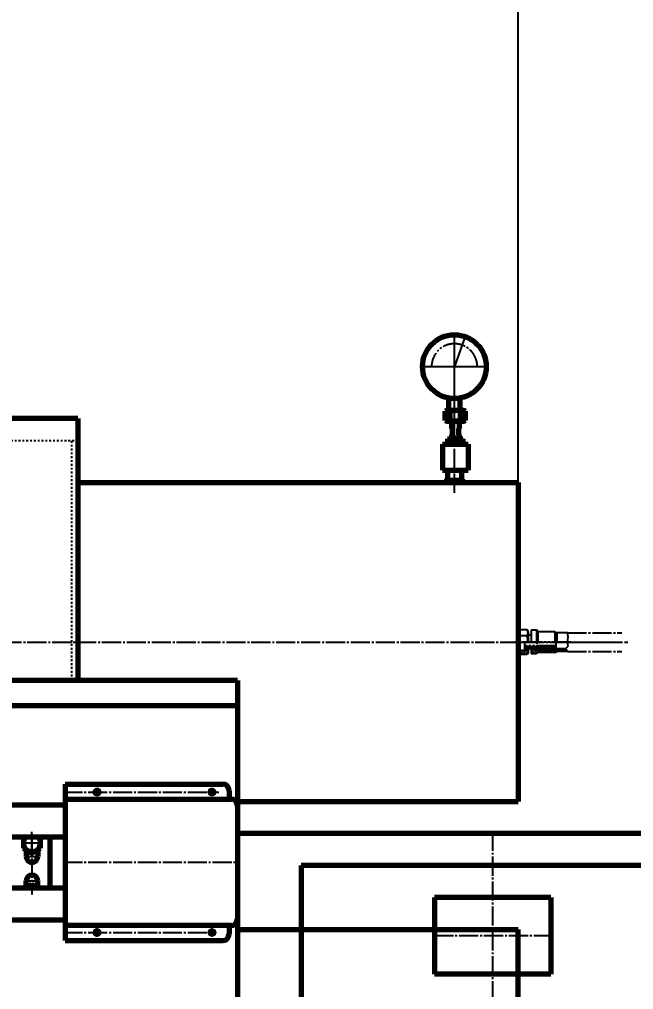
# Model space of a CAD drawing. Header units: millimetres. Extents: x -14850 to 14850, y -10500 to 10500.
# Drawn here: x -124 to 838, y 2532 to 4052 of the extents above; entities that cross this region are included whole.
import ezdxf

# ---------------------------------------------------------------- set-up
doc = ezdxf.new("R2010")
doc.units = ezdxf.units.MM
for name, pattern in [('EB_DASH', [6, 3, -3]), ('EB_DASHDOT', [39, 30, -3, 3, -3]), ('EB_DASHDOTDOT', [45, 30, -3, 3, -3, 3, -3])]:
    doc.linetypes.add(name, pattern=pattern)
for name, color, linetype, lineweight in [('CAXA0', 7, 'Continuous', 70), ('CAXA1', 1, 'EB_DASHDOT', 25), ('CAXA2', 6, 'EB_DASH', 25), ('CAXA3', 7, 'Continuous', 25), ('CAXA4', 3, 'Continuous', 25), ('CAXA5', 4, 'Continuous', 25)]:
    doc.layers.add(name, color=color, linetype=linetype, lineweight=lineweight)
doc.styles.add('标准', font='', dxfattribs={"width": 0.667})
doc.styles.get('标准').set_extended_font_data('NSimSun')
doc.dimstyles.new('标准', dxfattribs={"dimscale": 50, "dimtxt": 3.5, "dimasz": 3, "dimexe": 2, "dimexo": 0, "dimtad": 1, "dimdec": 1, "dimzin": 12, "dimdsep": 46, "dimtxsty": '标准', "dimcen": 0, "dimdle": 4, "dimaunit": 1, "dimazin": 2, "dimtfac": 1, "dimtdec": 3, "dimtmove": 0, "dimatfit": 3, "dimfxl": 0, "dimtolj": 1, "dimtzin": 0, "dimarcsym": 0})

# ---------------------------------------------------------------- blocks, each defined once
blk = doc.blocks.new('CAXBLOCK795')
at = {"layer": 'CAXA0', "color": 0, "linetype": 'Continuous', "lineweight": 25}
for p, q in [((684, 3058), (677.7, 3064.3)), ((679.8, 3058), (677.7, 3060.1)), ((687.2, 3059.1), (681, 3065.3)), ((685.4, 3065.1), (685.2, 3065.3)), ((690.1, 3060.4), (687.7, 3062.8)), ((694.3, 3060.4), (691.9, 3062.8)), ((698.6, 3060.4), (695.3, 3063.7)), ((702.8, 3060.4), (699.5, 3063.7)), ((707, 3060.4), (704.3, 3063.2)), ((711.3, 3060.4), (708, 3063.7)), ((715.3, 3060.7), (712.3, 3063.7)), ((718.1, 3062), (716.5, 3063.7)), ((722.4, 3062), (720.8, 3063.7)), ((726.6, 3062), (725, 3063.7)), ((730.9, 3062), (729.2, 3063.7)), ((734.1, 3063.1), (733.5, 3063.7))]:
    blk.add_line(p, q, dxfattribs=at)
blk = doc.blocks.new('CAXBLOCK796')
at = {"layer": 'CAXA0', "color": 0, "linetype": 'Continuous', "lineweight": 25}
for p, q in [((686.6, 3065.3), (686.1, 3065.8)), ((688, 3065.3), (687.5, 3065.8)), ((689.4, 3065.3), (688.9, 3065.8)), ((690.9, 3065.3), (690.3, 3065.8)), ((692.3, 3065.3), (691.7, 3065.8)), ((693.7, 3065.3), (693, 3066)), ((695.1, 3065.3), (693.8, 3066.6)), ((696.5, 3065.3), (696, 3065.8)), ((697.9, 3065.3), (697.4, 3065.8)), ((699.3, 3065.3), (698.8, 3065.8)), ((700.8, 3065.3), (699.8, 3066.2)), ((702.2, 3065.3), (701.6, 3065.8)), ((703.6, 3065.3), (703, 3065.8)), ((705, 3065.3), (704.5, 3065.8)), ((706.4, 3065.3), (705.7, 3066)), ((707.8, 3065.3), (706.5, 3066.6)), ((709.2, 3065.3), (708.7, 3065.8)), ((710.7, 3065.3), (710.1, 3065.9)), ((712.1, 3065.3), (711.5, 3065.9)), ((713.5, 3065.3), (712.9, 3065.9)), ((714.9, 3065.3), (714.3, 3065.9)), ((716.3, 3065.3), (715.7, 3065.9)), ((717.7, 3065.3), (717.1, 3065.9)), ((719.1, 3065.3), (718.5, 3065.9)), ((720.6, 3065.3), (720, 3065.9)), ((722, 3065.3), (721.4, 3065.9)), ((723.4, 3065.3), (722.8, 3065.9)), ((724.8, 3065.3), (724.2, 3065.9)), ((726.2, 3065.3), (725.6, 3065.9)), ((727.6, 3065.3), (727, 3065.9)), ((729, 3065.3), (728.4, 3065.9)), ((730.5, 3065.3), (729.8, 3065.9)), ((731.9, 3065.3), (731.2, 3065.9))]:
    blk.add_line(p, q, dxfattribs=at)
blk = doc.blocks.new('CAXBLOCK797')
at = {"layer": 'CAXA0', "color": 0, "linetype": 'Continuous', "lineweight": 25}
for p, q in [((685.4, 3065.5), (685.7, 3065.8)), ((686.6, 3065.3), (687.1, 3065.8)), ((688, 3065.3), (688.5, 3065.8)), ((689.4, 3065.3), (690, 3065.8)), ((690.8, 3065.3), (691.4, 3065.8)), ((692.2, 3065.3), (692.8, 3065.8)), ((693.7, 3065.3), (694.6, 3066.3)), ((695.1, 3065.3), (695.6, 3065.8)), ((696.5, 3065.3), (697, 3065.8)), ((697.9, 3065.3), (698.4, 3065.8)), ((699.3, 3065.3), (700.6, 3066.5)), ((700.7, 3065.3), (701.4, 3066)), ((702.1, 3065.3), (702.7, 3065.8)), ((703.6, 3065.3), (704.1, 3065.8)), ((705, 3065.3), (705.7, 3066)), ((706.4, 3065.3), (707.3, 3066.2)), ((707.8, 3065.3), (708.3, 3065.8)), ((709.2, 3065.3), (709.8, 3065.8)), ((710.6, 3065.3), (711.2, 3065.9)), ((712, 3065.3), (712.6, 3065.9)), ((713.5, 3065.3), (714, 3065.9)), ((714.9, 3065.3), (715.5, 3065.9)), ((716.3, 3065.3), (716.9, 3065.9)), ((717.7, 3065.3), (718.3, 3065.9)), ((719.1, 3065.3), (719.7, 3065.9)), ((720.5, 3065.3), (721.1, 3065.9)), ((721.9, 3065.3), (722.6, 3065.9)), ((723.4, 3065.3), (724, 3065.9)), ((724.8, 3065.3), (725.4, 3065.9)), ((726.2, 3065.3), (726.8, 3065.9)), ((727.6, 3065.3), (728.2, 3065.9)), ((729, 3065.3), (729.7, 3065.9)), ((730.4, 3065.3), (731.1, 3065.9)), ((731.8, 3065.3), (732.1, 3065.6))]:
    blk.add_line(p, q, dxfattribs=at)
blk = doc.blocks.new('CAXBLOCK798')
at = {"layer": 'CAXA0', "color": 0, "linetype": 'Continuous', "lineweight": 25}
for p, q in [((686.8, 3063.7), (686, 3064.5)), ((688.2, 3063.7), (687.4, 3064.5)), ((689.6, 3063.7), (688.8, 3064.5)), ((691.1, 3063.7), (690.3, 3064.5)), ((692.5, 3063.7), (691.7, 3064.5)), ((693.9, 3063.7), (693.1, 3064.5)), ((695.3, 3063.7), (694.5, 3064.5)), ((697.2, 3063.2), (695.9, 3064.5)), ((698.5, 3063.3), (697.3, 3064.5)), ((699.5, 3063.7), (698.7, 3064.5)), ((701, 3063.7), (700.2, 3064.5)), ((702.7, 3063.4), (701.6, 3064.5)), ((704.3, 3063.2), (703, 3064.5)), ((705.3, 3063.6), (704.4, 3064.5)), ((706.6, 3063.7), (705.8, 3064.5)), ((708, 3063.7), (707.2, 3064.5)), ((709.4, 3063.7), (708.6, 3064.5)), ((710.9, 3063.7), (710.1, 3064.5)), ((712.3, 3063.7), (711.5, 3064.5)), ((713.7, 3063.7), (712.9, 3064.5)), ((715.1, 3063.7), (714.3, 3064.5)), ((716.5, 3063.7), (715.7, 3064.5)), ((717.9, 3063.7), (717.1, 3064.5)), ((719.3, 3063.7), (718.5, 3064.5)), ((720.8, 3063.7), (719.9, 3064.5)), ((722.2, 3063.7), (721.4, 3064.5)), ((723.6, 3063.7), (722.8, 3064.5)), ((725, 3063.7), (724.2, 3064.5)), ((726.4, 3063.7), (725.6, 3064.5)), ((727.8, 3063.7), (727, 3064.5)), ((729.2, 3063.7), (728.4, 3064.5)), ((730.7, 3063.7), (729.8, 3064.5)), ((732.1, 3063.7), (731.3, 3064.5)), ((733.5, 3063.7), (732.7, 3064.5))]:
    blk.add_line(p, q, dxfattribs=at)
blk = doc.blocks.new('CAXBLOCK799')
at = {"layer": 'CAXA0', "color": 0, "linetype": 'Continuous', "lineweight": 25}
for p, q in [((685.6, 3064.3), (685.8, 3064.5)), ((686.4, 3063.7), (687.2, 3064.5)), ((687.8, 3063.7), (688.6, 3064.5)), ((689.2, 3063.7), (690, 3064.5)), ((690.6, 3063.7), (691.4, 3064.5)), ((692, 3063.7), (692.8, 3064.5)), ((693.5, 3063.7), (694.3, 3064.5)), ((694.9, 3063.7), (695.7, 3064.5)), ((696.1, 3063.5), (697.1, 3064.5)), ((697.2, 3063.2), (698.5, 3064.5)), ((699, 3063.5), (699.9, 3064.5)), ((700.5, 3063.7), (701.3, 3064.5)), ((701.9, 3063.6), (702.7, 3064.5)), ((703, 3063.3), (704.2, 3064.5)), ((704.3, 3063.2), (705.6, 3064.5)), ((706.2, 3063.7), (707, 3064.5)), ((707.6, 3063.7), (708.4, 3064.5)), ((709, 3063.7), (709.8, 3064.5)), ((710.4, 3063.7), (711.2, 3064.5)), ((711.8, 3063.7), (712.6, 3064.5)), ((713.3, 3063.7), (714.1, 3064.5)), ((714.7, 3063.7), (715.5, 3064.5)), ((716.1, 3063.7), (716.9, 3064.5)), ((717.5, 3063.7), (718.3, 3064.5)), ((718.9, 3063.7), (719.7, 3064.5)), ((720.3, 3063.7), (721.1, 3064.5)), ((721.7, 3063.7), (722.5, 3064.5)), ((723.1, 3063.7), (724, 3064.5)), ((724.6, 3063.7), (725.4, 3064.5)), ((726, 3063.7), (726.8, 3064.5)), ((727.4, 3063.7), (728.2, 3064.5)), ((728.8, 3063.7), (729.6, 3064.5)), ((730.2, 3063.7), (731, 3064.5)), ((731.6, 3063.7), (732.4, 3064.5)), ((733, 3063.7), (733.4, 3064))]:
    blk.add_line(p, q, dxfattribs=at)
blk = doc.blocks.new('CAXBLOCK800')
at = {"layer": 'CAXA0', "color": 0, "linetype": 'Continuous', "lineweight": 25}
for p, q in [((670.3, 3066.1), (667.3, 3069)), ((673.1, 3066.1), (668.3, 3070.9)), ((675.9, 3066.1), (671.1, 3070.9)), ((679, 3065.8), (673.9, 3070.9)), ((681.8, 3065.8), (676.8, 3070.9)), ((684.7, 3065.8), (679.6, 3070.9)), ((687.5, 3065.8), (682.4, 3070.9)), ((690.3, 3065.8), (685.3, 3070.9)), ((693, 3066), (688.1, 3070.9)), ((696, 3065.8), (690.9, 3070.9)), ((698.8, 3065.8), (693.7, 3070.9)), ((701.6, 3065.8), (696.6, 3070.9)), ((704.5, 3065.8), (699.4, 3070.9)), ((706.5, 3066.6), (702.2, 3070.9)), ((710.1, 3065.9), (705.1, 3070.9)), ((712.9, 3065.9), (707.9, 3070.9)), ((714.9, 3066.7), (710.7, 3070.9)), ((716.4, 3068), (713.5, 3070.9)), ((667.9, 3065.6), (667.3, 3066.2))]:
    blk.add_line(p, q, dxfattribs=at)
blk = doc.blocks.new('CAXBLOCK801')
at = {"layer": 'CAXA0', "color": 0, "linetype": 'Continuous', "lineweight": 25}
for p, q in [((680.9, 3065.3), (681.5, 3065.8)), ((685.2, 3065.3), (685.4, 3065.5))]:
    blk.add_line(p, q, dxfattribs=at)
blk = doc.blocks.new('CAXBLOCK802')
at = {"layer": 'CAXA0', "color": 0, "linetype": 'Continuous', "lineweight": 25}
for p, q in [((658.1, 3059.4), (662.1, 3063.5)), ((660.3, 3057.4), (666.4, 3063.5)), ((664.5, 3057.4), (673.1, 3065.9)), ((668.8, 3057.4), (673.1, 3061.7))]:
    blk.add_line(p, q, dxfattribs=at)
blk = doc.blocks.new('CAXBLOCK794', base_point=(667.3, 3076.7))
at = {"layer": 'CAXA0', "linetype": 'EB_DASHDOTDOT', "lineweight": 25}
for p, q in [((657.6, 3093.1), (659.3, 3096)), ((657.6, 3093.1), (657.6, 3060.3)), ((671.4, 3096), (659.3, 3096)), ((671.4, 3086.3), (659.3, 3086.3)), ((673.1, 3093.1), (671.4, 3096)), ((673.1, 3093.1), (673.1, 3076.7)), ((677.7, 3087.3), (673.1, 3087.3)), ((677.7, 3095.4), (677.7, 3076.7)), ((686.2, 3095.4), (677.7, 3095.4)), ((688.5, 3092.9), (686.2, 3095.4)), ((686.2, 3095.4), (686.2, 3076.7)), ((688.5, 3092.9), (688.5, 3076.7)), ((714.8, 3092.9), (688.5, 3092.9)), ((714.8, 3092.9), (717.9, 3091.3)), ((714.8, 3092.9), (714.8, 3076.7)), ((717.9, 3091.3), (717.9, 3076.7)), ((734.9, 3091.3), (717.9, 3091.3)), ((735.8, 3084.8), (734.9, 3091.3)), ((734.9, 3076.7), (735.8, 3084.8)), ((659.2, 3064.5), (659.2, 3076.7)), ((716.4, 3070.9), (667.3, 3070.9)), ((716.4, 3076.7), (716.4, 3067.6)), ((731.8, 3065.9), (735.8, 3070.2)), ((735.8, 3070.2), (734.9, 3076.7)), ((659.2, 3064.5), (657.6, 3062.5)), ((657.6, 3060.3), (659.3, 3057.4)), ((669.2, 3063.5), (658.1, 3063.5)), ((671.4, 3057.4), (659.3, 3057.4)), ((670, 3065.6), (667.3, 3065.6)), ((669.2, 3063.5), (669.2, 3065.6)), ((669.2, 3063.5), (670, 3064.8)), ((677.7, 3066.1), (670, 3066.1)), ((670, 3066.1), (670, 3064.8)), ((673.1, 3060.3), (671.4, 3057.4)), ((673.1, 3066.1), (673.1, 3060.3)), ((677.7, 3065.8), (677.7, 3066.1)), ((677.7, 3065.9), (677.7, 3058)), ((685.4, 3065.8), (677.7, 3065.8)), ((732.4, 3065.3), (677.7, 3065.3)), ((686.2, 3058), (677.7, 3058)), ((692.8, 3065.8), (685.4, 3065.8)), ((685.4, 3065.8), (685.4, 3062.8)), ((733, 3064.5), (685.4, 3064.5)), ((685.4, 3064.5), (686.2, 3063.7)), ((692.2, 3062.8), (685.4, 3062.8)), ((692.2, 3063.7), (686.2, 3063.7)), ((688.5, 3060.4), (686.2, 3058)), ((714.8, 3060.4), (688.5, 3060.4)), ((695.4, 3063.7), (692.2, 3063.7)), ((692.2, 3063.7), (692.2, 3062.8)), ((693.9, 3066.7), (692.8, 3065.8)), ((695.4, 3065.8), (693.9, 3066.7)), ((699.3, 3065.8), (695.4, 3065.8)), ((697.7, 3063), (695.4, 3063.7)), ((699.3, 3063.7), (697.7, 3063)), ((700.4, 3066.7), (699.3, 3065.8)), ((701.6, 3063.7), (699.3, 3063.7)), ((701.6, 3065.8), (700.4, 3066.7)), ((705.5, 3065.8), (701.6, 3065.8)), ((703.9, 3063), (701.6, 3063.7)), ((705.5, 3063.7), (703.9, 3063)), ((706.7, 3066.7), (705.5, 3065.8)), ((733.7, 3063.7), (705.5, 3063.7)), ((707.8, 3065.8), (706.7, 3066.7)), ((731.8, 3065.9), (707.8, 3065.8)), ((716.4, 3067.6), (713.3, 3065.8)), ((714.8, 3060.4), (717.9, 3062)), ((734.9, 3062), (717.9, 3062)), ((734.9, 3062), (731.8, 3065.9))]:
    blk.add_line(p, q, dxfattribs=at)
for centre, radius, start, end in [((665.5, 3091.1), 7.85, 142.1211, 217.8789), ((686.6, 3076.7), 28.9, 160.5288, 180), ((665.2, 3091.1), 7.85, 322.1211, 37.8789), ((644.1, 3076.7), 28.9, 0, 19.4712)]:
    blk.add_arc(centre, radius, start, end, dxfattribs=at)
at = {"layer": 'CAXA1', "linetype": 'EB_DASHDOTDOT', "lineweight": 25}
for p, q in [((686.9, 3096.4), (686.9, 3073.7)), ((740.1, 3076.7), (652.2, 3076.7))]:
    blk.add_line(p, q, dxfattribs=at)
at = {"layer": 'CAXA1', "color": 7, "linetype": 'EB_DASHDOTDOT', "lineweight": 25}
blk.add_line((667.3, 3076.7), (667.3, 3065.6), dxfattribs=at)
at = {"layer": 'CAXA5'}
for name in ['CAXBLOCK800', 'CAXBLOCK802']:
    blk.add_blockref(name, (0, 0), dxfattribs=at)
at = {"layer": 'CAXA5', "linetype": 'EB_DASHDOTDOT', "lineweight": 25}
for name in ['CAXBLOCK795', 'CAXBLOCK801', 'CAXBLOCK797', 'CAXBLOCK799', 'CAXBLOCK798', 'CAXBLOCK796']:
    blk.add_blockref(name, (0, 0), dxfattribs=at)
blk = doc.blocks.new('*D869')
at = {"layer": 'CAXA4', "linetype": 'Continuous', "lineweight": 25}
for points in [[(-11382.4, 8429.3), (-11232.4, 8448.1), (-11232.4, 8410.6)], [(657.6, 8429.3), (507.6, 8448.1), (507.6, 8410.6)]]:
    blk.add_hatch(color=0, dxfattribs=at).paths.add_polyline_path(points, flags=0)
at = {"layer": 'CAXA4', "color": 0, "linetype": 'Continuous', "lineweight": 25}
for p, q in [((-11382.4, 3016.7), (-11382.4, 8529.3)), ((657.6, 3326.7), (657.6, 8529.3)), ((657.6, 8429.3), (-11382.4, 8429.3))]:
    blk.add_line(p, q, dxfattribs=at)
at = {"layer": 'CAXA4', "color": 0, "linetype": 'Continuous', "lineweight": 25, "insert": (-5597.3, 8700.3), "char_height": 175, "attachment_point": 1, "style": '标准'}
blk.add_mtext('\\fNSimSun|b0|i0|p34;12040', dxfattribs=at)
blk = doc.blocks.new('*D870')
at = {"layer": 'CAXA4', "linetype": 'Continuous', "lineweight": 25}
for points in [[(657.6, 8429.3), (807.6, 8448.1), (807.6, 8410.6)], [(2657.6, 8429.3), (2507.6, 8448.1), (2507.6, 8410.6)]]:
    blk.add_hatch(color=0, dxfattribs=at).paths.add_polyline_path(points, flags=0)
at = {"layer": 'CAXA4', "color": 0, "linetype": 'Continuous', "lineweight": 25}
for p, q in [((657.6, 3326.7), (657.6, 8529.3)), ((2657.6, 7906.7), (2657.6, 8529.3)), ((2657.6, 8429.3), (657.6, 8429.3))]:
    blk.add_line(p, q, dxfattribs=at)
at = {"layer": 'CAXA4', "color": 0, "linetype": 'Continuous', "lineweight": 25, "insert": (1471.5, 8700.3), "char_height": 175, "attachment_point": 1, "style": '标准'}
blk.add_mtext('\\fNSimSun|b0|i0|p34;2000', dxfattribs=at)
blk = doc.blocks.new('CAXBLOCK812', base_point=(545.7, 3328.2))
at = {"layer": 'CAXA0', "color": 0, "linetype": 'Continuous', "lineweight": 25}
for p, q in [((544.9, 3326.7), (542.6, 3328.9)), ((548.9, 3326.9), (546.1, 3329.7))]:
    blk.add_line(p, q, dxfattribs=at)
blk = doc.blocks.new('CAXBLOCK813', base_point=(569.5, 3328.2))
at = {"layer": 'CAXA0', "color": 0, "linetype": 'Continuous', "lineweight": 25}
for p, q in [((570.4, 3326.7), (567.4, 3329.7)), ((572.6, 3328.6), (571.6, 3329.7))]:
    blk.add_line(p, q, dxfattribs=at)
blk = doc.blocks.new('CAXBLOCK814', base_point=(573.3, 3552.3))
at = {"layer": 'CAXA0', "linetype": 'Continuous', "lineweight": 25}
blk.add_hatch(color=0, dxfattribs=at).paths.add_polyline_path([(573.3, 3552.3), (570.4, 3539.1), (567.3, 3540.3)], flags=0)
at = {"layer": 'CAXA0', "color": 0, "linetype": 'Continuous', "lineweight": 25}
blk.add_line((573.3, 3552.3), (557.7, 3507.9), dxfattribs=at)
blk = doc.blocks.new('CAXBLOCK815', base_point=(945.2, 1046.7))
at = {"layer": 'CAXA0'}
for p, q in [((1017.6, 2776.7), (217.6, 2776.7)), ((217.6, 2776.7), (217.6, 976.7)), ((317.6, 2726.7), (317.6, 2326.7)), ((917.6, 2726.7), (317.6, 2726.7)), ((526.3, 2676.7), (526.3, 2556.7)), ((709, 2676.7), (526.3, 2676.7)), ((709, 2676.7), (709, 2556.7)), ((709, 2556.7), (526.3, 2556.7))]:
    blk.add_line(p, q, dxfattribs=at)
at = {"layer": 'CAXA1', "linetype": 'EB_DASHDOT', "lineweight": 25}
for p, q in [((617.6, 2779.7), (617.6, 1046.7)), ((712, 2616.7), (523.3, 2616.7))]:
    blk.add_line(p, q, dxfattribs=at)

msp = doc.modelspace()

# ---------------------------------------------------------------- linework, layer by layer
at = {"layer": 'CAXA0', "color": 7, "linetype": 'Continuous', "lineweight": 70}
for p, q in [((548.88, 3439.37), (548.88, 3458.69)), ((566.44, 3439.81), (566.44, 3458.69)), ((553.02, 3422.37), (553.02, 3411.17)), ((565.02, 3422.37), (565.02, 3411.17)), ((553.02, 3411.17), (554.02, 3411.17)), ((554.02, 3411.17), (554.02, 3401.17)), ((564.02, 3411.17), (564.02, 3401.17)), ((564.02, 3411.17), (565.02, 3411.17)), ((547.02, 3394.67), (547.02, 3386.67)), ((547.02, 3394.67), (571.02, 3394.67)), ((551.02, 3396.17), (567.02, 3396.17)), ((551.02, 3396.17), (551.02, 3394.63)), ((553.02, 3401.17), (553.02, 3396.17)), ((553.02, 3401.17), (554.02, 3401.17)), ((564.02, 3401.17), (565.02, 3401.17)), ((565.02, 3401.17), (565.02, 3396.17)), ((567.02, 3396.17), (567.02, 3394.63)), ((571.02, 3394.67), (571.02, 3386.67)), ((539.02, 3386.67), (579.02, 3386.67)), ((539.02, 3386.67), (539.02, 3345.67)), ((579.02, 3386.67), (579.02, 3345.59)), ((539.02, 3345.67), (579.02, 3345.67)), ((546.62, 3345.67), (546.62, 3331.67)), ((568.62, 3345.67), (568.62, 3331.67)), ((545.12, 3331.67), (546.62, 3331.67)), ((545.12, 3331.67), (545.12, 3329.67)), ((568.62, 3331.67), (570.12, 3331.67)), ((570.12, 3331.67), (570.12, 3329.67)), ((570.12, 3331.67), (570.12, 3329.67)), ((-76.33, 2771.63), (-76.33, 2691.63)), ((-113.33, 2751.76), (-113.33, 2740.63)), ((-95.33, 2751.76), (-95.33, 2740.63)), ((-113.33, 2691.63), (-113.33, 2702.63)), ((-95.33, 2691.63), (-95.33, 2702.63))]:
    msp.add_line(p, q, dxfattribs=at)
at = {"layer": 'CAXA0'}
for p, q in [((543.24, 3423.67), (543.24, 3438.06)), ((572.55, 3439.37), (546.66, 3439.37)), ((550.84, 3423.67), (550.84, 3438.06)), ((567.2, 3423.67), (567.2, 3438.06)), ((572.55, 3439.37), (574.8, 3438.06)), ((574.8, 3423.67), (574.8, 3438.06)), ((-32.38, 3426.63), (-732.38, 3426.63)), ((-32.38, 3426.63), (-32.38, 3016.63)), ((572.55, 3422.37), (546.66, 3422.37)), ((572.55, 3422.37), (574.8, 3423.67)), ((572.62, 3329.67), (542.62, 3329.67)), ((542.62, 3329.67), (542.62, 3326.67)), ((548.87, 3329.67), (548.87, 3326.67)), ((566.37, 3326.67), (566.37, 3329.67)), ((572.62, 3326.67), (572.62, 3329.67)), ((-32.38, 3326.67), (657.62, 3326.67)), ((542.62, 3326.67), (572.62, 3326.67)), ((657.62, 3326.67), (657.62, 2826.67)), ((217.62, 3016.63), (-282.38, 3016.63)), ((217.62, 3016.63), (217.62, 2336.63)), ((217.62, 2976.63), (-702.38, 2976.63)), ((-52.36, 2854.18), (-52.36, 2609.18)), ((-52.36, 2854.18), (194.64, 2854.18)), ((204.64, 2844.18), (204.64, 2830.68)), ((-52.36, 2830.68), (207.64, 2830.68)), ((217.62, 2826.67), (657.62, 2826.67)), ((217.64, 2820.68), (217.64, 2642.68)), ((-114.34, 2771.63), (-117.83, 2769.62)), ((-117.83, 2769.62), (-117.83, 2754.03)), ((-90.83, 2769.62), (-94.32, 2771.63)), ((-90.83, 2754.03), (-90.83, 2769.62)), ((-117.83, 2754.03), (-104.33, 2746.24)), ((-104.33, 2746.24), (-90.83, 2754.03)), ((-104.33, 2697.03), (-113.68, 2691.63)), ((-94.98, 2691.63), (-104.33, 2697.03)), ((207.64, 2632.68), (-52.36, 2632.68)), ((204.64, 2632.68), (204.64, 2619.18)), ((204.64, 2632.68), (204.64, 2619.18)), ((217.62, 2626.63), (657.62, 2626.63)), ((657.62, 2126.63), (657.62, 2626.63)), ((-52.36, 2609.18), (194.64, 2609.18))]:
    msp.add_line(p, q, dxfattribs=at)
at = {"layer": 'CAXA0', "color": 6, "linetype": 'EB_DASHDOTDOT', "lineweight": 25}
for p, q in [((553.02, 3396.17), (567.02, 3396.17)), ((562.02, 3396.17), (565.02, 3396.17)), ((545.12, 3329.67), (558.02, 3329.67)), ((564.62, 3329.67), (570.12, 3329.67))]:
    msp.add_line(p, q, dxfattribs=at)
at = {"layer": 'CAXA0', "linetype": 'Continuous', "lineweight": 70}
for p, q in [((-1026.43, 2821.63), (-52.36, 2821.63)), ((-933.65, 2771.63), (-52.36, 2771.63)), ((-933.65, 2691.63), (-52.36, 2691.63)), ((-204.21, 2641.63), (-52.36, 2641.63))]:
    msp.add_line(p, q, dxfattribs=at)
at = {"layer": 'CAXA0', "color": 7, "linetype": 'Continuous', "lineweight": 70}
msp.add_circle((557.66, 3507.91), 50, dxfattribs=at)
at = {"layer": 'CAXA0'}
for centre in [(-2.36, 2841.68), (177.64, 2841.68), (-2.36, 2621.68), (177.64, 2621.68)]:
    msp.add_circle(centre, 3, dxfattribs=at)
at = {"layer": 'CAXA0', "color": 6, "linetype": 'EB_DASHDOTDOT', "lineweight": 25}
msp.add_arc((557.66, 3507.91), 35.84, 0, 180, dxfattribs=at)
at = {"layer": 'CAXA0'}
for centre, radius, start, end in [((547.04, 3433.18), 6.19, 52.12112, 127.87888), ((558.44, 3416.57), 22.8, 90, 109.47122), ((559.6, 3416.57), 22.8, 70.52878, 90), ((571, 3433.18), 6.19, 52.12112, 127.87888), ((547.04, 3428.55), 6.19, 232.12112, 307.87888), ((558.44, 3445.17), 22.8, 250.52878, 270), ((559.6, 3445.17), 22.8, 270, 289.47122), ((571, 3428.55), 6.19, 232.12112, 307.87888), ((194.64, 2844.18), 10, 0, 90), ((207.64, 2820.68), 10, 0, 90), ((-104.33, 2761.82), 13.5, 133.40265, 46.59735), ((-104.33, 2681.44), 13.5, 49.02, 130.98), ((207.64, 2642.68), 10, 270, 360), ((207.64, 2642.68), 10, 270, 360), ((194.64, 2619.18), 10, 270, 0), ((194.64, 2619.18), 10, 270, 0)]:
    msp.add_arc(centre, radius, start, end, dxfattribs=at)
at = {"layer": 'CAXA0', "color": 7, "linetype": 'Continuous', "lineweight": 70}
for centre, start, end in [((-104.33, 2740.63), 180, 0), ((-104.33, 2702.63), 0, 180)]:
    msp.add_arc(centre, 9, start, end, dxfattribs=at)
at = {"layer": 'CAXA1', "linetype": 'EB_DASHDOT', "lineweight": 25}
for p, q in [((557.66, 3454.91), (557.66, 3560.91)), ((557.66, 3310.42), (557.66, 3560.91)), ((557.66, 3469.07), (557.66, 3546.75)), ((504.66, 3507.91), (610.66, 3507.91)), ((504.66, 3507.91), (610.66, 3507.91)), ((504.66, 3507.91), (610.66, 3507.91)), ((518.83, 3507.91), (596.5, 3507.91)), ((734.91, 3091.3), (820.12, 3091.3)), ((-1359.67, 3076.67), (829.33, 3076.67)), ((-1359.67, 3076.67), (829.33, 3076.67)), ((734.91, 3076.67), (820.12, 3076.67)), ((734.91, 3062.05), (820.12, 3062.05)), ((-104.33, 2743.24), (-104.33, 2780.41)), ((-87.83, 2761.82), (-120.83, 2761.82)), ((-55.36, 2731.68), (220.64, 2731.68))]:
    msp.add_line(p, q, dxfattribs=at)
at = {"layer": 'CAXA1', "color": 1, "linetype": 'EB_DASHDOT', "lineweight": 25}
for p, q in [((557.62, 3321.67), (557.62, 3334.67)), ((-104.33, 2776.5), (-104.33, 2681.05)), ((-115.52, 2740.63), (-93.37, 2740.63)), ((-115.52, 2702.63), (-93.37, 2702.63))]:
    msp.add_line(p, q, dxfattribs=at)
at = {"layer": 'CAXA1'}
for p, q in [((-55.36, 2841.68), (188.35, 2841.68)), ((-55.36, 2621.68), (184.03, 2621.68))]:
    msp.add_line(p, q, dxfattribs=at)
at = {"layer": 'CAXA2'}
for p, q in [((-32.38, 3391.63), (-732.38, 3391.63)), ((-42.38, 3391.63), (-42.38, 3016.63))]:
    msp.add_line(p, q, dxfattribs=at)
at = {"layer": 'CAXA3', "linetype": 'Continuous', "lineweight": 25}
msp.add_line((566.44, 3457.91), (548.88, 3457.91), dxfattribs=at)

# ---------------------------------------------------------------- block references
at = {"layer": 'CAXA0', "color": 6, "linetype": 'EB_DASHDOTDOT', "lineweight": 25}
msp.add_blockref('CAXBLOCK814', (573.27, 3552.28), dxfattribs=at)
at = {"layer": 'CAXA0'}
msp.add_blockref('CAXBLOCK815', (945.21, 1046.67), dxfattribs=at)
at = {"layer": 'CAXA1'}
msp.add_blockref('CAXBLOCK794', (667.34, 3076.67), dxfattribs=at)
at = {"layer": 'CAXA5'}
for name, p in [('CAXBLOCK812', (545.75, 3328.17)), ('CAXBLOCK813', (569.5, 3328.17))]:
    msp.add_blockref(name, p, dxfattribs=at)

# ---------------------------------------------------------------- dimensions: what is measured, and where the dimension line sits
at = {"layer": 'CAXA4'}
dim = msp.add_linear_dim(base=(-5362.38, 8429.33), p1=(657.62, 3326.67), p2=(-11382.38, 3016.67), text='\\fNSimSun;12040', dimstyle='标准', dxfattribs=at)
dim.commit()
dim.dimension.update_dxf_attribs({"geometry": '*D869', "text_midpoint": (-5362.38, 8580.46)})
dim = msp.add_linear_dim(base=(1657.62, 8429.33), p1=(2657.62, 7906.7), p2=(657.62, 3326.67), angle=180, text='\\fNSimSun;2000', dimstyle='标准', dxfattribs=at)
dim.commit()
dim.dimension.update_dxf_attribs({"geometry": '*D870', "text_midpoint": (1657.62, 8580.46)})

doc.saveas('drawing.dxf')
